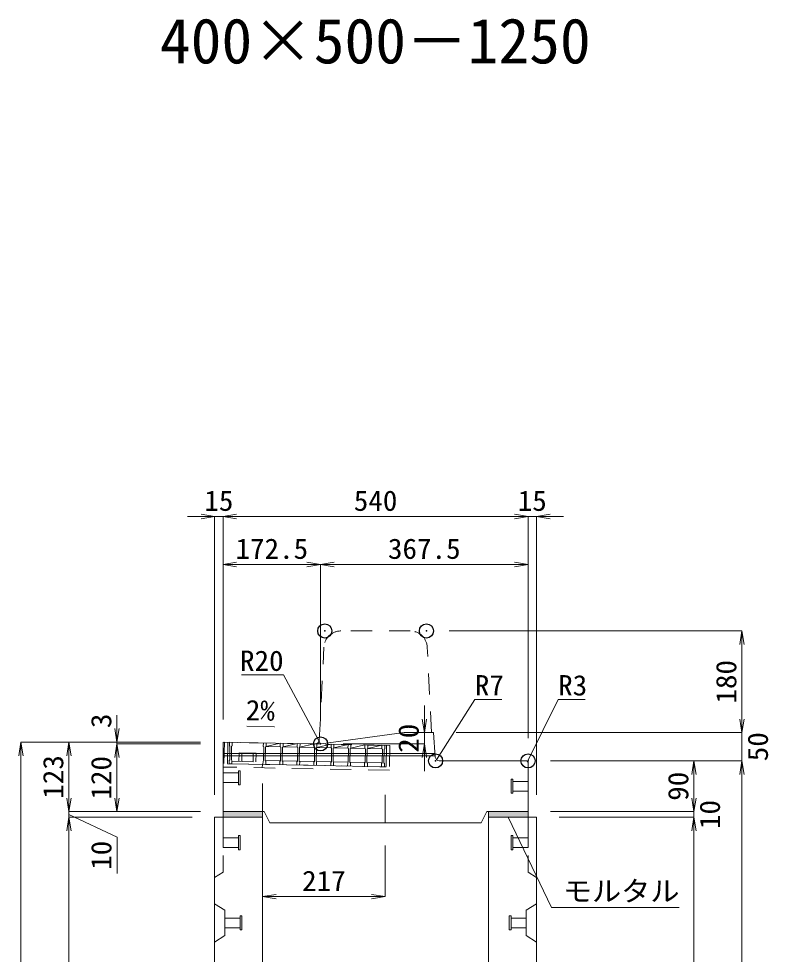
# Model space of a CAD drawing. Units: millimetres at full size. Extents: x -1809 to 57027, y -20349 to 17321.
# Drawn here: x 39436 to 40764, y -12389 to -10732 of the extents above; entities that cross this region are included whole.
import ezdxf
from ezdxf.enums import TextEntityAlignment as Align

# ---------------------------------------------------------------- set-up
doc = ezdxf.new("R2010")
doc.units = ezdxf.units.MM
doc.header["$LTSCALE"] = 50
doc.header["$PDMODE"] = 32
doc.header["$PDSIZE"] = 25
doc.linetypes.add('USER1', pattern=[2, 1, -1])
doc.linetypes.add('USER2', pattern=[1.35, 0.75, -0.6])
for name, color, linetype, lineweight in [('インサート', 3, 'USER2', 9), ('グレーチング', 7, 'USER2', 9), ('モルタル', 7, 'Continuous', 9), ('受枠', 3, 'USER2', 9), ('寸法線', 7, 'Continuous', 13), ('引出線', 4, 'Continuous', 13), ('本体', 2, 'Continuous', 13), ('目地', 132, 'Continuous', 9)]:
    doc.layers.add(name, color=color, linetype=linetype, lineweight=lineweight)
doc.layers.add('作業エリア', color=11, linetype='Continuous')
doc.layers.add('文字', color=7, linetype='Continuous')
doc.styles.add('ＭＳ 明朝', font='')
doc.styles.get('ＭＳ 明朝').set_extended_font_data('MS Mincho')

# ---------------------------------------------------------------- blocks, each defined once
blk = doc.blocks.new('open_arrow')
at = {"color": 0, "linetype": 'Continuous', "lineweight": -2}
blk.add_lwpolyline([(7.5, 1.25), (0, 0), (7.5, -1.25)], dxfattribs=at)

msp = doc.modelspace()

# ---------------------------------------------------------------- hatches: boundary and pattern name
at = {"layer": 'モルタル'}
for points in [[(39868.24, -12146.05), (39868.24, -12136.05), (39798.24, -12136.05), (39798.24, -12146.05)], [(40338.24, -12146.05), (40338.24, -12136.05), (40268.24, -12136.05), (40268.24, -12146.05)]]:
    msp.add_hatch(color=256, dxfattribs=at).paths.add_polyline_path(points)

# ---------------------------------------------------------------- linework, layer by layer
at = {"layer": 'インサート'}
for p, q in [((39798.24, -12067.55), (39825.24, -12067.55)), ((39798.24, -12067.55), (39798.24, -12084.55)), ((39828.24, -12063.55), (39825.24, -12063.55)), ((39825.24, -12063.55), (39825.24, -12088.55)), ((39828.24, -12088.55), (39828.24, -12063.55)), ((39798.24, -12084.55), (39825.24, -12084.55)), ((39825.24, -12088.55), (39828.24, -12088.55)), ((40308.24, -12078.55), (40311.24, -12078.55)), ((40308.24, -12103.55), (40308.24, -12078.55)), ((40311.24, -12078.55), (40311.24, -12103.55)), ((40338.24, -12082.55), (40311.24, -12082.55)), ((40338.24, -12082.55), (40338.24, -12099.55)), ((40311.24, -12103.55), (40308.24, -12103.55)), ((40338.24, -12099.55), (40311.24, -12099.55)), ((39798.24, -12182.55), (39825.24, -12182.55)), ((39798.24, -12182.55), (39798.24, -12199.55)), ((39828.24, -12178.55), (39825.24, -12178.55)), ((39825.24, -12178.55), (39825.24, -12203.55)), ((39828.24, -12203.55), (39828.24, -12178.55)), ((40308.24, -12178.55), (40311.24, -12178.55)), ((40308.24, -12203.55), (40308.24, -12178.55)), ((40311.24, -12178.55), (40311.24, -12203.55)), ((40338.24, -12182.55), (40311.24, -12182.55)), ((40338.24, -12182.55), (40338.24, -12199.55)), ((39798.24, -12199.55), (39825.24, -12199.55)), ((39825.24, -12203.55), (39828.24, -12203.55)), ((40311.24, -12203.55), (40308.24, -12203.55)), ((40338.24, -12199.55), (40311.24, -12199.55)), ((39801.44, -12324.55), (39828.44, -12324.55)), ((39801.44, -12324.55), (39801.44, -12341.55)), ((39831.44, -12320.55), (39828.44, -12320.55)), ((39828.44, -12320.55), (39828.44, -12345.55)), ((39831.44, -12345.55), (39831.44, -12320.55)), ((40305.04, -12320.55), (40308.04, -12320.55)), ((40305.04, -12345.55), (40305.04, -12320.55)), ((40308.04, -12320.55), (40308.04, -12345.55)), ((40335.04, -12324.55), (40308.04, -12324.55)), ((40335.04, -12324.55), (40335.04, -12341.55)), ((39801.44, -12341.55), (39828.44, -12341.55)), ((40335.04, -12341.55), (40308.04, -12341.55)), ((39828.44, -12345.55), (39831.44, -12345.55)), ((40308.04, -12345.55), (40305.04, -12345.55))]:
    msp.add_line(p, q, dxfattribs=at)
at = {"layer": 'グレーチング'}
for p, q in [((39809.53, -12013.27), (39809.41, -12019.27)), ((39809.41, -12019.27), (39810.39, -12020.29)), ((40084.48, -12018.59), (39809.53, -12013.27)), ((39810.39, -12020.29), (39809.93, -12044.29)), ((39813.39, -12020.35), (39812.93, -12044.34)), ((39814.41, -12019.37), (39813.39, -12020.35)), ((39814.53, -12013.37), (39814.41, -12019.37)), ((39869.52, -12014.43), (39869.4, -12020.43)), ((39869.4, -12020.43), (39870.38, -12021.45)), ((39870.38, -12021.45), (39869.92, -12045.45)), ((39873.38, -12021.51), (39872.92, -12045.5)), ((39874.4, -12020.53), (39873.38, -12021.51)), ((39874.52, -12014.53), (39874.4, -12020.53)), ((39874.4, -12020.53), (39899.51, -12015.01)), ((39874.4, -12020.53), (39899.4, -12021.01)), ((39899.51, -12015.01), (39899.4, -12021.01)), ((39899.4, -12021.01), (39900.38, -12022.03)), ((39900.38, -12022.03), (39899.91, -12046.03)), ((39903.38, -12022.09), (39902.91, -12046.09)), ((39904.39, -12021.11), (39903.38, -12022.09)), ((39904.51, -12015.11), (39904.39, -12021.11)), ((39904.39, -12021.11), (39929.51, -12015.59)), ((39904.39, -12021.11), (39929.39, -12021.59)), ((39929.51, -12015.59), (39929.39, -12021.59)), ((39929.39, -12021.59), (39930.37, -12022.61)), ((39930.37, -12022.61), (39929.91, -12046.61)), ((39933.37, -12022.67), (39932.91, -12046.67)), ((39934.39, -12021.69), (39933.37, -12022.67)), ((39934.51, -12015.69), (39934.39, -12021.69)), ((39934.39, -12021.69), (39959.5, -12016.17)), ((39934.39, -12021.69), (39959.38, -12022.17)), ((39959.5, -12016.17), (39959.38, -12022.17)), ((39959.38, -12022.17), (39960.36, -12023.19)), ((39960.36, -12023.19), (39959.9, -12047.19)), ((39963.36, -12023.25), (39962.9, -12047.25)), ((39964.38, -12022.27), (39963.36, -12023.25)), ((39964.5, -12016.27), (39964.38, -12022.27)), ((39964.38, -12022.27), (39989.49, -12016.76)), ((39964.38, -12022.27), (39989.38, -12022.75)), ((39989.49, -12016.76), (39989.38, -12022.75)), ((39989.38, -12022.75), (39990.36, -12023.77)), ((39990.36, -12023.77), (39989.89, -12047.77)), ((39993.36, -12023.83), (39992.89, -12047.83)), ((39994.38, -12022.85), (39993.36, -12023.83)), ((39994.49, -12016.85), (39994.38, -12022.85)), ((39994.38, -12022.85), (40019.49, -12017.34)), ((39994.38, -12022.85), (40019.37, -12023.33)), ((40019.49, -12017.34), (40019.37, -12023.33)), ((40019.37, -12023.33), (40020.35, -12024.35)), ((40020.35, -12024.35), (40019.89, -12048.35)), ((40023.35, -12024.41), (40022.89, -12048.41)), ((40024.37, -12023.43), (40023.35, -12024.41)), ((40024.49, -12017.43), (40024.37, -12023.43)), ((40024.37, -12023.43), (40049.48, -12017.92)), ((40024.37, -12023.43), (40049.37, -12023.92)), ((40049.48, -12017.92), (40049.37, -12023.92)), ((40049.37, -12023.92), (40050.35, -12024.93)), ((40050.35, -12024.93), (40049.88, -12048.93)), ((40053.35, -12024.99), (40052.88, -12048.99)), ((40054.37, -12024.01), (40053.35, -12024.99)), ((40054.48, -12018.01), (40054.37, -12024.01)), ((40054.37, -12024.01), (40079.48, -12018.5)), ((40054.37, -12024.01), (40079.36, -12024.5)), ((40079.48, -12018.5), (40079.36, -12024.5)), ((40079.36, -12024.5), (40080.34, -12025.51)), ((40080.34, -12025.51), (40079.88, -12049.51)), ((40083.34, -12025.57), (40082.88, -12049.57)), ((40084.36, -12024.59), (40083.34, -12025.57)), ((40084.48, -12018.59), (40084.36, -12024.59)), ((39808.91, -12045.27), (39809.93, -12044.29)), ((39813.91, -12045.36), (39812.93, -12044.34)), ((39826.67, -12032.11), (39826.38, -12047.1)), ((39826.67, -12032.11), (39856.66, -12032.69)), ((39831.67, -12032.2), (39831.38, -12047.2)), ((39851.66, -12032.59), (39851.37, -12047.59)), ((39856.66, -12032.69), (39856.37, -12047.68)), ((39808.79, -12051.26), (39808.91, -12045.27)), ((40083.74, -12056.59), (39808.79, -12051.26)), ((39813.79, -12051.36), (39813.91, -12045.36)), ((39813.88, -12046.86), (39868.87, -12047.93)), ((39868.78, -12052.43), (39868.9, -12046.43)), ((39868.9, -12046.43), (39869.92, -12045.45)), ((39872.92, -12045.5), (39899.91, -12046.03)), ((39873.9, -12046.52), (39872.92, -12045.5)), ((39873.78, -12052.52), (39873.9, -12046.52)), ((39898.78, -12053.01), (39898.89, -12047.01)), ((39898.89, -12047.01), (39899.91, -12046.03)), ((39903.89, -12047.1), (39902.91, -12046.09)), ((39902.91, -12046.09), (39929.91, -12046.61)), ((39903.78, -12053.1), (39903.89, -12047.1)), ((39928.77, -12053.59), (39928.89, -12047.59)), ((39928.89, -12047.59), (39929.91, -12046.61)), ((39933.89, -12047.68), (39932.91, -12046.67)), ((39932.91, -12046.67), (39959.9, -12047.19)), ((39933.77, -12053.68), (39933.89, -12047.68)), ((39958.76, -12054.17), (39958.88, -12048.17)), ((39958.88, -12048.17), (39959.9, -12047.19)), ((39963.88, -12048.27), (39962.9, -12047.25)), ((39962.9, -12047.25), (39989.89, -12047.77)), ((39963.76, -12054.26), (39963.88, -12048.27)), ((39988.76, -12054.75), (39988.88, -12048.75)), ((39988.88, -12048.75), (39989.89, -12047.77)), ((39993.87, -12048.85), (39992.89, -12047.83)), ((39992.89, -12047.83), (40019.89, -12048.35)), ((39993.76, -12054.84), (39993.87, -12048.85)), ((40018.75, -12055.33), (40018.87, -12049.33)), ((40018.87, -12049.33), (40019.89, -12048.35)), ((40023.87, -12049.43), (40022.89, -12048.41)), ((40022.89, -12048.41), (40049.88, -12048.93)), ((40023.75, -12055.43), (40023.87, -12049.43)), ((40048.75, -12055.91), (40048.86, -12049.91)), ((40048.86, -12049.91), (40049.88, -12048.93)), ((40052.88, -12048.99), (40079.88, -12049.51)), ((40053.86, -12050.01), (40052.88, -12048.99)), ((40053.75, -12056.01), (40053.86, -12050.01)), ((40078.74, -12056.49), (40078.86, -12050.49)), ((40078.86, -12050.49), (40079.88, -12049.51)), ((40083.86, -12050.59), (40082.88, -12049.57)), ((40083.74, -12056.59), (40083.86, -12050.59))]:
    msp.add_line(p, q, dxfattribs=at)
at = {"layer": 'モルタル'}
for points in [[(39798.24, -12136.05), (39868.24, -12136.05), (39868.24, -12146.05), (39798.24, -12146.05)], [(40268.24, -12136.05), (40338.24, -12136.05), (40338.24, -12146.05), (40268.24, -12146.05)]]:
    msp.add_lwpolyline(points, close=True, dxfattribs=at)
at = {"layer": '作業エリア'}
for p in [(39978.24, -11816.05), (40158.24, -11816.05), (39970.74, -12016.05), (40174.49, -12046.05), (40338.24, -12046.05)]:
    msp.add_point(p, dxfattribs=at)
at = {"layer": '受枠'}
for p, q in [((39800.53, -12013.1), (39799.68, -12057.09)), ((40093.48, -12018.77), (39800.53, -12013.1)), ((39806.53, -12013.21), (39805.79, -12051.21)), ((40087.48, -12018.65), (40086.74, -12056.64)), ((40093.48, -12018.77), (40092.62, -12062.76)), ((40092.62, -12062.76), (39799.68, -12057.09)), ((39805.79, -12051.21), (40086.74, -12056.64)), ((39867.78, -12052.41), (39867.67, -12058.41))]:
    msp.add_line(p, q, dxfattribs=at)
at = {"layer": '寸法線'}
for p, q in [((39846.24, -11613.38), (39735.24, -11613.38)), ((39783.24, -12106.03), (39783.24, -11613.38)), ((39798.24, -11613.38), (40338.24, -11613.38)), ((39798.24, -11973.03), (39798.24, -11613.38)), ((39798.24, -11973.03), (39798.24, -11613.38)), ((40290.24, -11613.38), (40401.24, -11613.38)), ((40338.24, -12006.03), (40338.24, -11613.38)), ((40338.24, -12006.03), (40338.24, -11613.38)), ((40353.24, -12106.03), (40353.24, -11613.38)), ((39970.74, -11698.38), (39798.24, -11698.38)), ((39798.24, -11973.03), (39798.24, -11698.38)), ((39970.74, -11976.03), (39970.74, -11698.38)), ((39970.74, -11698.38), (40338.24, -11698.38)), ((39970.74, -11976.03), (39970.74, -11698.38)), ((40338.24, -12006.03), (40338.24, -11698.38)), ((40198.26, -11816.05), (40717.02, -11816.05)), ((40717.02, -11996.05), (40717.02, -11816.05)), ((40154.6, -12064.05), (40154.6, -11948.05)), ((40717.02, -11948.05), (40717.02, -12094.05)), ((39610.3, -11965.05), (39610.3, -12064.05)), ((40154.6, -11996.05), (40158.76, -11996.05)), ((40210.76, -11996.05), (40717.02, -11996.05)), ((40210.76, -11996.05), (40717.02, -11996.05)), ((39440.3, -13396.05), (39440.3, -12013.05)), ((39758.22, -12013.05), (39440.3, -12013.05)), ((39525.3, -12013.05), (39525.3, -12136.05)), ((39758.22, -12013.05), (39525.3, -12013.05)), ((39758.22, -12013.05), (39610.3, -12013.05)), ((39758.22, -12016.05), (39610.3, -12016.05)), ((39610.3, -12016.05), (39610.3, -12136.05)), ((39758.22, -12016.05), (39610.3, -12016.05)), ((40010.76, -12016.05), (40154.6, -12016.05)), ((40378.26, -12046.05), (40632.02, -12046.05)), ((40378.26, -12046.05), (40717.02, -12046.05)), ((40378.26, -12046.05), (40717.02, -12046.05)), ((40632.02, -12046.05), (40632.02, -12136.05)), ((40717.02, -12046.05), (40717.02, -13396.05)), ((39525.3, -12088.05), (39525.3, -12194.05)), ((40632.02, -12088.05), (40632.02, -12194.05)), ((39758.22, -12136.05), (39525.3, -12136.05)), ((39758.22, -12136.05), (39525.3, -12136.05)), ((39525.3, -12141.05), (39610.51, -12181.26)), ((39758.22, -12136.05), (39610.3, -12136.05)), ((40378.26, -12136.05), (40632.02, -12136.05)), ((40378.26, -12136.05), (40632.02, -12136.05)), ((39743.22, -12146.05), (39525.3, -12146.05)), ((39525.3, -12146.05), (39525.3, -12746.05)), ((39743.22, -12146.05), (39525.3, -12146.05)), ((40393.26, -12146.05), (40632.02, -12146.05)), ((40393.26, -12146.05), (40632.02, -12146.05)), ((40632.02, -12146.05), (40632.02, -13396.05)), ((39610.51, -12181.26), (39610.51, -12245.32)), ((40085.24, -12196.07), (40085.24, -12286.56)), ((39868.24, -12286.56), (40085.24, -12286.56))]:
    msp.add_line(p, q, dxfattribs=at)
at = {"layer": '引出線'}
for points in [[(39970.74, -12016.01), (39905.34, -11893.94), (39830.67, -11893.94)], [(40176.22, -12044.19), (40243.97, -11937.41), (40291.9, -11937.41)], [(40337.36, -12046.93), (40391.52, -11937.41), (40439.25, -11937.41)], [(39889.27, -11985.86), (39840.53, -11984.89), (39889.27, -11985.86)], [(40303.24, -12146.05), (40379.95, -12305.82), (40605.87, -12305.82)]]:
    msp.add_lwpolyline(points, dxfattribs=at)
at = {"layer": '本体', "linetype": 'USER2', "lineweight": 9}
for p, q in [((40129.7, -11816.05), (40006.78, -11816.05)), ((39968.57, -12009.4), (39976.82, -11844.56)), ((40167.24, -11996.05), (40159.67, -11844.56)), ((39798.24, -12146.05), (39798.24, -12243.05)), ((40338.24, -12146.05), (40338.24, -12243.05)), ((39798.24, -12243.05), (39783.24, -12252.55)), ((40338.24, -12243.05), (40353.24, -12252.55))]:
    msp.add_line(p, q, dxfattribs=at)
at = {"layer": '本体'}
for p, q in [((40118.74, -11996.05), (39972.07, -12015.87)), ((40170.74, -11996.05), (40118.74, -11996.05)), ((40174.01, -12039.58), (40170.74, -11996.05)), ((39798.24, -12136.05), (39798.24, -12013.05)), ((39953.24, -12016.05), (39798.24, -12013.05)), ((39953.24, -12016.05), (39969.4, -12016.05)), ((40335.24, -12046.05), (40180.99, -12046.05)), ((40338.24, -12136.05), (40338.24, -12049.05)), ((39871.24, -12136.05), (39798.24, -12136.05)), ((39871.24, -12136.05), (39881.24, -12156.05)), ((40265.24, -12136.05), (40255.24, -12156.05)), ((40338.24, -12136.05), (40265.24, -12136.05)), ((39783.24, -12146.05), (39783.24, -13396.05)), ((39868.24, -12146.05), (39783.24, -12146.05)), ((39868.24, -12146.05), (39868.24, -12652.02)), ((40255.24, -12156.05), (39881.24, -12156.05)), ((40268.24, -12652.02), (40268.24, -12146.05)), ((40353.24, -12146.05), (40268.24, -12146.05)), ((40353.24, -13396.05), (40353.24, -12146.05))]:
    msp.add_line(p, q, dxfattribs=at)
at = {"layer": '本体', "linetype": 'USER1'}
for p, q in [((39868.24, -12136.05), (39868.24, -12052.42)), ((40085.24, -12156.05), (40085.24, -12056.62))]:
    msp.add_line(p, q, dxfattribs=at)
at = {"layer": '本体', "lineweight": 9}
for p, q in [((39783.24, -12299.05), (39801.44, -12310.55)), ((40353.24, -12299.05), (40335.04, -12310.55)), ((39801.44, -12310.55), (39801.44, -12355.55)), ((40335.04, -12310.55), (40335.04, -12355.55)), ((39783.24, -12367.05), (39801.44, -12355.55)), ((40353.24, -12367.05), (40335.04, -12355.55))]:
    msp.add_line(p, q, dxfattribs=at)
at = {"layer": '本体', "linetype": 'USER2', "lineweight": 9}
for centre, radius, start, end in [((40006.78, -11846.05), 30, 90, 177.13759), ((40129.7, -11846.05), 30, 2.86241, 90), ((39961.58, -12009.05), 7, 270, 357.13759)]:
    msp.add_arc(centre, radius, start, end, dxfattribs=at)
at = {"layer": '本体'}
for centre, radius, start, end in [((39969.4, -11996.05), 20, 270, 277.69605), ((40180.99, -12039.05), 7, 184.28915, 270), ((40335.24, -12049.05), 3, 0, 90)]:
    msp.add_arc(centre, radius, start, end, dxfattribs=at)
at = {"layer": '目地'}
for p, q in [((39798.24, -12033.05), (40173.52, -12033.05)), ((39798.24, -12037.05), (40173.82, -12037.05))]:
    msp.add_line(p, q, dxfattribs=at)

# ---------------------------------------------------------------- block references
at = {"layer": '寸法線', "xscale": 3.2, "yscale": 3.2}
for p, rotation in [((39783.24, -11613.38), 180), ((40338.24, -11613.38), 180), ((40338.24, -11613.38), 180), ((39970.74, -11698.38), 180), ((40338.24, -11698.38), 180), ((40717.02, -11816.05), 270), ((40154.6, -11996.05), 90), ((40717.02, -11996.05), 90), ((40717.02, -11996.05), 90), ((39610.3, -12013.05), 90), ((39440.3, -12013.05), 270), ((39525.3, -12013.05), 270), ((39610.3, -12016.05), 270), ((39610.3, -12016.05), 270), ((40154.6, -12016.05), 270), ((40632.02, -12046.05), 270), ((40717.02, -12046.05), 270), ((40717.02, -12046.05), 270), ((39525.3, -12136.05), 90), ((39525.3, -12136.05), 90), ((39610.3, -12136.05), 90), ((40632.02, -12136.05), 90), ((40632.02, -12136.05), 90), ((39525.3, -12146.05), 270), ((39525.3, -12146.05), 270), ((40632.02, -12146.05), 270), ((40632.02, -12146.05), 270), ((40085.24, -12286.56), 180)]:
    msp.add_blockref('open_arrow', p, dxfattribs=dict(at, rotation=rotation))
for p in [(39798.24, -11613.38), (39798.24, -11613.38), (40353.24, -11613.38), (39798.24, -11698.38), (39970.74, -11698.38), (39868.24, -12286.56)]:
    msp.add_blockref('open_arrow', p, dxfattribs=at)
at = {"layer": '引出線', "xscale": 0.0533, "yscale": 0.0533}
for p, rotation in [((39889.27, -11985.86), 178.9), ((39970.74, -12016.01), 118.2), ((40176.22, -12044.19), 57.6), ((40337.36, -12046.93), 63.7), ((40303.24, -12146.05), 295.6)]:
    msp.add_blockref('open_arrow', p, dxfattribs=dict(at, rotation=rotation))

# ---------------------------------------------------------------- texts
at = {"layer": '寸法線', "style": 'ＭＳ 明朝', "width": 1.05}
for s, p in [('15', (39790.74, -11585.36)), ('540', (40068.24, -11585.36)), ('15', (40345.74, -11585.36)), ('172.5', (39884.49, -11670.36)), ('367.5', (40154.49, -11670.36)), ('217', (39976.74, -12258.54))]:
    msp.add_text(s, height=36.03, dxfattribs=at).set_placement(p, align=Align.MIDDLE_CENTER)
for s, p in [('180', (40689, -11906.05)), ('3', (39582.3, -11975.23)), ('20', (40126.58, -12006.05)), ('50', (40745.04, -12021.05)), ('123', (39497.28, -12074.55)), ('120', (39582.28, -12076.05)), ('90', (40604, -12091.05)), ('10', (40660.04, -12141.05)), ('10', (39582.49, -12213.29))]:
    msp.add_text(s, height=36.03, rotation=90, dxfattribs=at).set_placement(p, align=Align.MIDDLE_CENTER)
at = {"layer": '引出線', "style": 'ＭＳ 明朝', "width": 1.05}
msp.add_text('R20', height=36.03, dxfattribs=at).set_placement((39905.34, -11850.74), align=Align.TOP_RIGHT)
for s, p in [('R7', (40243.97, -11894.21)), ('R3', (40391.52, -11894.21)), ('モルタル', (40399.95, -12258.72))]:
    msp.add_text(s, height=36.03, dxfattribs=at).set_placement(p, align=Align.TOP_LEFT)
msp.add_text('2%', height=36.03, rotation=358.854, dxfattribs=at).set_placement((39890.21, -11938.97), align=Align.TOP_RIGHT)
at = {"layer": '文字', "style": 'ＭＳ 明朝'}
msp.add_text('400×500－1250', height=80.06, dxfattribs=at).set_placement((40067.76, -10771.03), align=Align.MIDDLE_CENTER)

doc.saveas('drawing.dxf')
